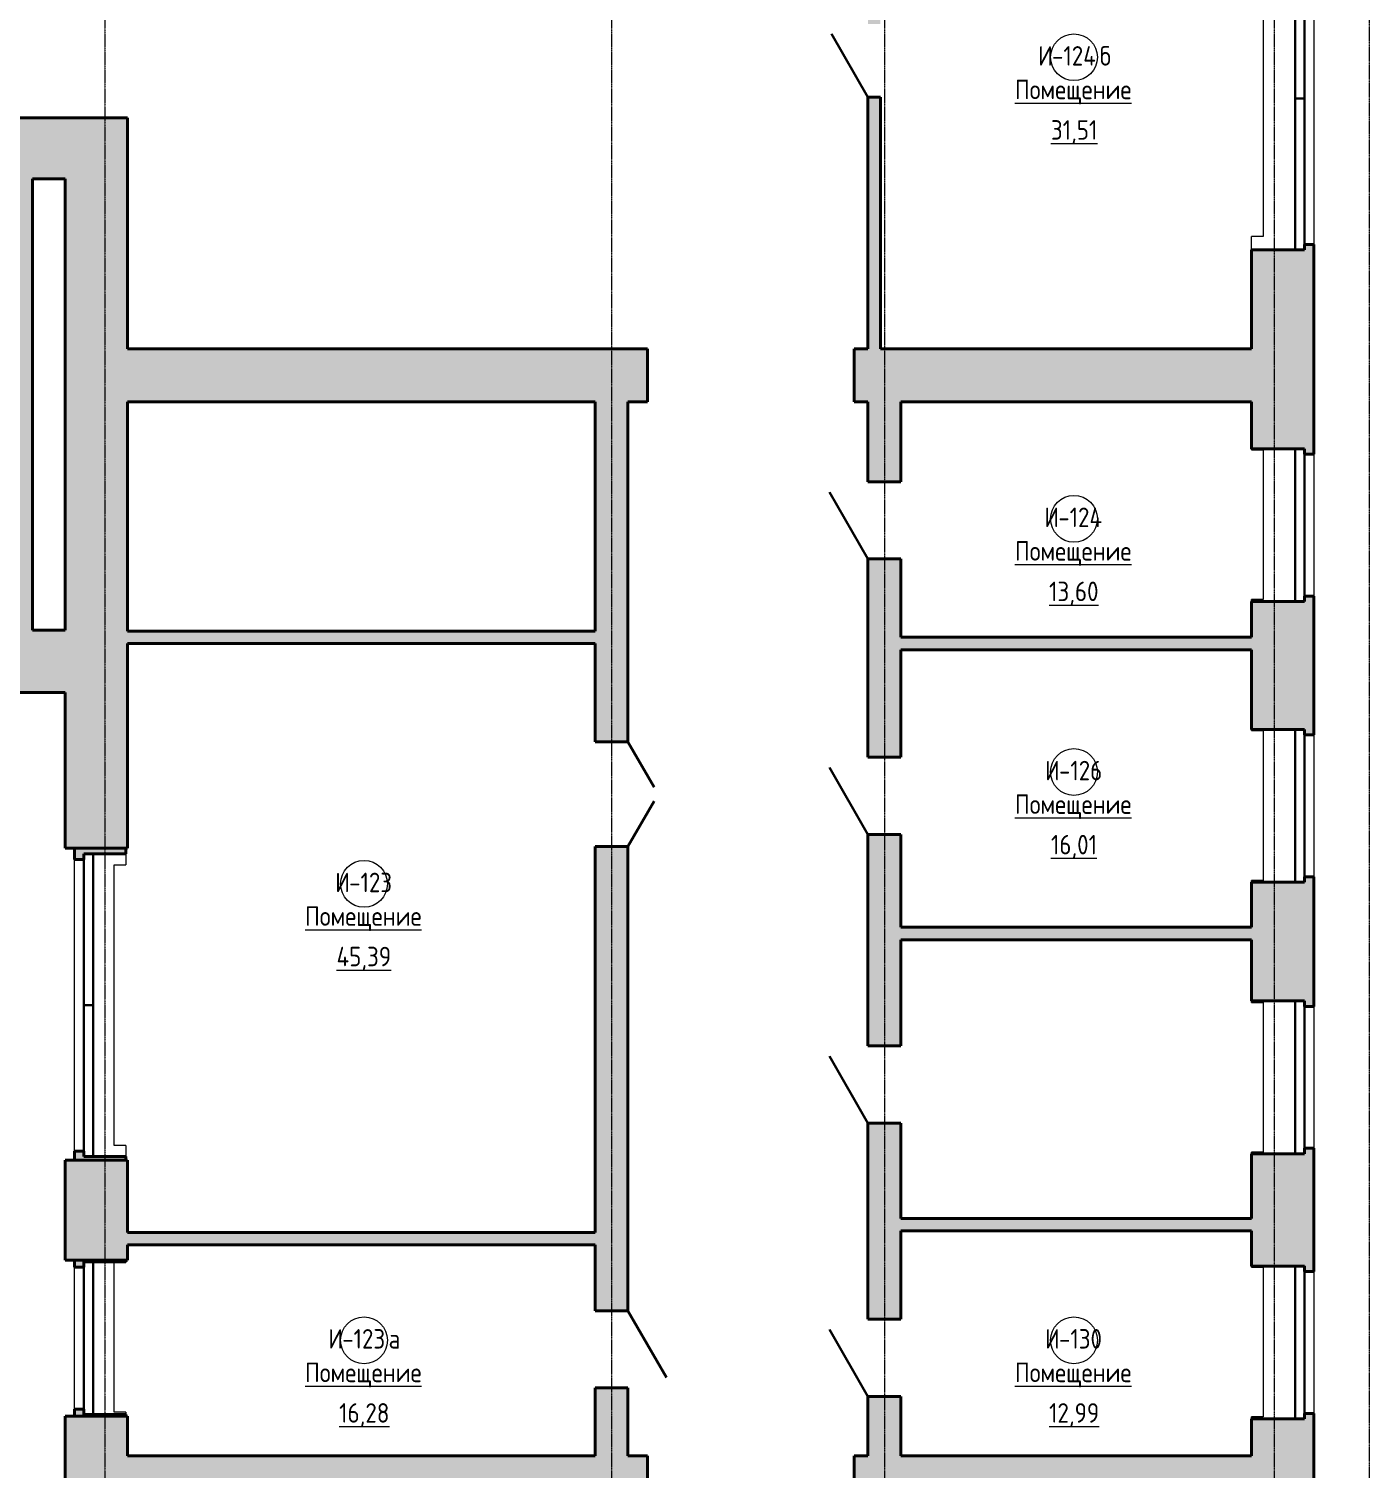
# Model space of a CAD drawing. Header units: millimetres. Extents: x -13853 to 411335, y -23261 to 161252.
# Drawn here: x 257044 to 274239, y 25555 to 44028 of the extents above; entities that cross this region are included whole.
import ezdxf

# ---------------------------------------------------------------- set-up
doc = ezdxf.new("R2010")
doc.units = ezdxf.units.MM
doc.linetypes.add('ADSK_Линия сетки', pattern=[21, 12, -3, 3, -3])
for name, color, linetype, lineweight in [('Двери', 7, 'Continuous', 18), ('Каркас_Импост', 7, 'Continuous', 30), ('Марки помещений', 7, 'Continuous', 18), ('Окна', 7, 'Continuous', 18), ('Оси', 7, 'Continuous', 9), ('Панель', 7, 'Continuous', 30), ('Стены', 7, 'Continuous', 18), ('Стены разрез', 7, 'Continuous', 40)]:
    doc.layers.add(name, color=color, linetype=linetype, lineweight=lineweight)
doc.styles.add('GOST Common_1', font='GOST Common.ttf', dxfattribs={"width": 0.9, "height": 250})

# ---------------------------------------------------------------- blocks, each defined once
blk = doc.blocks.new('ИРНИТУ-Окно-ГОСТ23166-99_4_2_Створки - 1920 x 2350-304146-001_Весь этаж')
at = {"layer": 'Каркас_Импост'}
for p, q in [((-1018.1, 210), (941.9, 210)), ((-1018.1, 210), (-1018.1, 90)), ((-1018.1, 210), (-983.1, 210)), ((941.9, 210), (906.9, 210)), ((941.9, 210), (941.9, 90)), ((-1018.1, 90), (941.9, 90)), ((-1018.1, 90), (-983.1, 90)), ((941.9, 90), (906.9, 90))]:
    blk.add_line(p, q, dxfattribs=at)
blk = doc.blocks.new('ИРНИТУ-Окно-ГОСТ23166-99_4_2_Створки - 1920 x 2350-686487-001_Весь этаж')
at = {"layer": 'Каркас_Импост'}
for p, q in [((-1008.1, 210), (931.9, 210)), ((-1008.1, 210), (-1008.1, 90)), ((-1008.1, 210), (-973.1, 210)), ((931.9, 210), (916.9, 210)), ((931.9, 210), (931.9, 90)), ((-1008.1, 90), (931.9, 90)), ((-1008.1, 90), (-973.1, 90)), ((931.9, 90), (896.9, 90))]:
    blk.add_line(p, q, dxfattribs=at)
blk = doc.blocks.new('ИРНИТУ-Окно-ГОСТ23166-99_4_2_Створки - 1920 x 2350-686490-001_Весь этаж')
at = {"layer": 'Каркас_Импост'}
for p, q in [((-1008.1, 210), (931.9, 210)), ((-1008.1, 210), (-1008.1, 90)), ((-1008.1, 210), (-993.1, 210)), ((931.9, 210), (896.9, 210)), ((931.9, 210), (931.9, 90)), ((-1008.1, 90), (931.9, 90)), ((-1008.1, 90), (-973.1, 90)), ((931.9, 90), (896.9, 90))]:
    blk.add_line(p, q, dxfattribs=at)
blk = doc.blocks.new('ИРНИТУ_Дверь_Однопольная_ДеревяннаяВнутренняя_филенчатая - 900х2080 без верха-1341261-001_Весь этаж')
at = {"layer": 'Панель'}
blk.add_line((-470, 80), (344, 550), dxfattribs=at)
blk = doc.blocks.new('ИРНИТУ_Дверь_Однопольная_ДеревяннаяВнутренняя_филенчатая - 950х3000_c верхней филенкой_-1341336-001_Весь этаж')
at = {"layer": 'Панель'}
blk.add_line((-495, 210), (362, 705), dxfattribs=at)
blk = doc.blocks.new('AC_Дверь_Двупольная_ДеревяннаяВнутренняя_филенчатая - 1300х3000 _с верхней филенкой_-1354453-001_Весь этаж')
at = {"layer": 'Панель'}
for p, q in [((-670, 210), (-90, 545)), ((670, 210), (90, 545))]:
    blk.add_line(p, q, dxfattribs=at)
blk = doc.blocks.new('ИРНИТУ-Окно-ГОСТ23166-99_4_2_Створки - 1920 x 2350-678665-001_Весь этаж')
at = {"layer": 'Каркас_Импост'}
for p, q in [((-1008.1, 280), (931.9, 280)), ((-1008.1, 280), (-1008.1, 160)), ((-1008.1, 280), (-973.1, 280)), ((931.9, 280), (916.9, 280)), ((931.9, 280), (931.9, 160)), ((-1008.1, 160), (931.9, 160)), ((-1008.1, 160), (-973.1, 160)), ((931.9, 160), (896.9, 160))]:
    blk.add_line(p, q, dxfattribs=at)
blk = doc.blocks.new('ИРНИТУ-Окно-ГОСТ23166-99_4_2_Створки - 1920 x 2350-678668-001_Весь этаж')
at = {"layer": 'Каркас_Импост'}
for p, q in [((-1008.1, 280), (931.9, 280)), ((-1008.1, 280), (-1008.1, 160)), ((-1008.1, 280), (-993.1, 280)), ((931.9, 280), (896.9, 280)), ((931.9, 280), (931.9, 160)), ((-1008.1, 160), (931.9, 160)), ((-1008.1, 160), (-973.1, 160)), ((931.9, 160), (896.9, 160))]:
    blk.add_line(p, q, dxfattribs=at)
blk = doc.blocks.new('ИРНИТУ-Окно-ГОСТ23166-99_4_2_Створки - 1920 x 2350-580180-001_Весь этаж')
at = {"layer": 'Каркас_Импост'}
for p, q in [((-1018.1, 280), (941.9, 280)), ((-1018.1, 280), (-1018.1, 160)), ((-1018.1, 280), (-983.1, 280)), ((941.9, 280), (906.9, 280)), ((941.9, 280), (941.9, 160)), ((-1018.1, 160), (941.9, 160)), ((-1018.1, 160), (-983.1, 160)), ((941.9, 160), (906.9, 160))]:
    blk.add_line(p, q, dxfattribs=at)
blk = doc.blocks.new('ADSK_Марка_Помещение - Номер Имя Площадь Площадь проемов-115235-001_Весь этаж')
at = {"layer": 'Марки помещений'}
blk.add_circle((0, 0), 3, dxfattribs=at)

msp = doc.modelspace()

# ---------------------------------------------------------------- hatches: boundary and pattern name
at = {"layer": 'Стены'}
h = msp.add_hatch(color=256, dxfattribs=at)
h.paths.add_polyline_path([(272729, 20295), (273529, 20295), (273529, 22171), (273409, 22171), (273409, 22101), (272729, 22101)], flags=0)
h.paths.add_polyline_path([(273529, 23991), (273529, 26271), (273409, 26271), (273409, 26201), (272729, 26201), (272729, 24061), (273409, 24061), (273409, 23991)], flags=0)
h.paths.add_polyline_path([(273529, 28091), (273529, 29671), (273409, 29671), (273409, 29601), (272729, 29601), (272729, 28161), (273409, 28161), (273409, 28091)], flags=0)
h.paths.add_polyline_path([(273409, 31491), (273529, 31491), (273529, 33153), (273409, 33153), (273409, 33083), (272729, 33083), (272729, 31561), (273409, 31561)], flags=0)
h.paths.add_polyline_path([(273529, 34973), (273529, 36753), (273409, 36753), (273409, 36683), (272729, 36683), (272729, 35043), (273409, 35043), (273409, 34973)], flags=0)
h.paths.add_polyline_path([(273409, 38573), (273529, 38573), (273529, 41263), (273409, 41263), (273409, 41193), (272729, 41193), (272729, 38643), (273409, 38643)], flags=0)
h.paths.add_polyline_path([(273529, 45003), (273529, 47553), (273409, 47553), (273409, 47483), (272729, 47483), (272729, 45073), (273409, 45073), (273409, 45003)], flags=0)
h.paths.add_polyline_path([(273409, 49373), (273529, 49373), (273529, 51153), (273409, 51153), (273409, 51083), (272729, 51083), (272729, 49443), (273409, 49443)], flags=0)
h.paths.add_polyline_path([(273529, 52973), (273529, 54653), (273409, 54653), (273409, 54583), (272729, 54583), (272729, 53043), (273409, 53043), (273409, 52973)], flags=0)
h.paths.add_polyline_path([(273529, 56473), (273529, 58053), (273409, 58053), (273409, 57983), (272729, 57983), (272729, 56543), (273409, 56543), (273409, 56473)], flags=0)
h.paths.add_polyline_path([(273409, 59873), (273529, 59873), (273529, 62605), (272729, 62605), (272729, 59943), (273409, 59943)], flags=0)
h = msp.add_hatch(color=256, dxfattribs=at)
h.paths.add_polyline_path([(267969, 39925), (267969, 43151), (267809, 43151), (267809, 39925)], flags=0)
h.paths.add_polyline_path([(267969, 44091), (267969, 46545), (267809, 46545), (267809, 44091)], flags=0)
for points in [[(257509, 42105), (258309, 42885), (256309, 42885), (256309, 42105), (257089, 42105)], [(257509, 36314), (258309, 36314), (258309, 42885), (257509, 42105), (257509, 41894)], [(256309, 36314), (257089, 36314), (257089, 42105), (256309, 42105), (256309, 41894)], [(264982, 39245), (264982, 39925), (258309, 39925), (258309, 39245), (264729, 39245)], [(272729, 39245), (272729, 39925), (267633, 39925), (267633, 39245), (272590, 39245)], [(258309, 36144), (264309, 36144), (264309, 36304), (258309, 36304)], [(272590, 36064), (272729, 36064), (272729, 36224), (268229, 36224), (268229, 36064)], [(268229, 32345), (272729, 32345), (272729, 32505), (268229, 32505)], [(272590, 28612), (272729, 28612), (272729, 28772), (268229, 28772), (268229, 28612)], [(258309, 28432), (264309, 28432), (264309, 28592), (258309, 28592)], [(264982, 25045), (264982, 25725), (258309, 25725), (258309, 25045), (264729, 25045)], [(272590, 25045), (272729, 25045), (272729, 25725), (267633, 25725), (267633, 25045), (268229, 25045)]]:
    msp.add_hatch(color=256, dxfattribs=at).paths.add_polyline_path(points, flags=0)
h = msp.add_hatch(color=256, dxfattribs=at)
h.paths.add_polyline_path([(264309, 25725), (264729, 25725), (264729, 26597), (264309, 26597)], flags=0)
h.paths.add_polyline_path([(264309, 27587), (264729, 27587), (264729, 33542), (264309, 33542), (264309, 28432)], flags=0)
h.paths.add_polyline_path([(264729, 34882), (264729, 39245), (264309, 39245), (264309, 34882)], flags=0)
h = msp.add_hatch(color=256, dxfattribs=at)
h.paths.add_polyline_path([(268229, 25725), (268229, 26488), (267809, 26488), (267809, 25725)], flags=0)
h.paths.add_polyline_path([(268229, 27478), (268229, 29993), (267809, 29993), (267809, 27478)], flags=0)
h.paths.add_polyline_path([(268229, 30983), (268229, 33697), (267809, 33697), (267809, 30983)], flags=0)
h.paths.add_polyline_path([(268229, 34687), (268229, 37229), (267809, 37229), (267809, 34687)], flags=0)
h.paths.add_polyline_path([(267809, 38219), (268229, 38219), (268229, 39245), (267809, 39245)], flags=0)
h = msp.add_hatch(color=256, dxfattribs=at)
h.paths.add_polyline_path([(220150, 35514), (221945, 35514), (221945, 36314), (219350, 36314), (219350, 35514)], flags=0)
h.paths.add_polyline_path([(231145, 35514), (232845, 35514), (232845, 36314), (231145, 36314), (231145, 35677)], flags=0)
h.paths.add_polyline_path([(236507, 35514), (236507, 36314), (234845, 36314), (234845, 35514)], flags=0)
h.paths.add_polyline_path([(240667, 35514), (242285, 35514), (242285, 36314), (240667, 36314), (240667, 35677)], flags=0)
h.paths.add_polyline_path([(223945, 35514), (225545, 35514), (225545, 36314), (223945, 36314), (223945, 35677)], flags=0)
h.paths.add_polyline_path([(227545, 35514), (229145, 35514), (229145, 36314), (227545, 36314), (227545, 35677)], flags=0)
h.paths.add_polyline_path([(247885, 35514), (249485, 35514), (249485, 36314), (247885, 36314), (247885, 35677)], flags=0)
h.paths.add_polyline_path([(255712, 35514), (257509, 35514), (257509, 36314), (255185, 36314), (255185, 35514)], flags=0)
h.paths.add_polyline_path([(244285, 35514), (245885, 35514), (245885, 36314), (244285, 36314), (244285, 35677)], flags=0)
h.paths.add_polyline_path([(251485, 35514), (253185, 35514), (253185, 36314), (251485, 36314), (251485, 35677)], flags=0)
h = msp.add_hatch(color=256, dxfattribs=at)
h.paths.add_polyline_path([(258309, 275), (258309, 3285), (257509, 3285), (257509, 275)], flags=0)
h.paths.add_polyline_path([(257509, 5285), (258309, 5285), (258309, 6805), (257509, 6805)], flags=0)
h.paths.add_polyline_path([(258309, 8805), (258309, 10299), (257509, 10299), (257509, 8805)], flags=0)
h.paths.add_polyline_path([(257629, 14245), (258309, 14245), (258309, 15675), (257509, 15675), (257509, 14245)], flags=0)
h.paths.add_polyline_path([(258309, 17675), (258309, 19115), (257509, 19115), (257509, 17675)], flags=0)
h.paths.add_polyline_path([(257509, 21115), (258309, 21115), (258309, 22715), (257509, 22715)], flags=0)
h.paths.add_polyline_path([(257509, 24715), (258309, 24715), (258309, 26235), (257509, 26235)], flags=0)
h.paths.add_polyline_path([(257509, 28235), (258309, 28235), (258309, 29519), (257509, 29519), (257509, 29461)], flags=0)
h.paths.add_polyline_path([(258309, 33519), (258309, 36314), (257509, 36314), (257509, 33519)], flags=0)
h = msp.add_hatch(color=256, dxfattribs=at)
h.paths.add_polyline_path([(258289, 29519), (258289, 29565), (257749, 29565), (257749, 29635), (257629, 29635), (257629, 29519)], flags=0)
h.paths.add_polyline_path([(257629, 33375), (257749, 33375), (257749, 33445), (258289, 33445), (258289, 33519), (257629, 33519)], flags=0)
h = msp.add_hatch(color=256, dxfattribs=at)
h.paths.add_polyline_path([(258289, 26235), (258289, 26255), (257749, 26255), (257749, 26325), (257629, 26325), (257629, 26235)], flags=0)
h.paths.add_polyline_path([(257629, 28145), (257749, 28145), (257749, 28215), (258289, 28215), (258289, 28235), (257629, 28235)], flags=0)

# ---------------------------------------------------------------- linework, layer by layer
at = {"layer": 'Оси', "linetype": 'ADSK_Линия сетки'}
for p, q in [((258019, 160434), (258019, -22443)), ((264519, 160434), (264519, -22443)), ((268019, 160434), (268019, -22443)), ((273019, 160434), (273019, -22443)), ((274239, 138255), (274239, -22443))]:
    msp.add_line(p, q, dxfattribs=at)
at = {"layer": 'Стены'}
for p, q in [((272879, 44963), (272879, 41363)), ((273529, 45003), (273529, 41263)), ((272729, 41193), (272729, 41363)), ((272879, 41363), (272729, 41363)), ((272729, 38628), (272729, 38643)), ((272729, 38628), (272879, 38628)), ((272879, 38628), (272879, 36708)), ((273529, 38573), (273529, 36753)), ((272729, 36683), (272729, 36708)), ((272879, 36708), (272729, 36708)), ((272729, 35027), (272729, 35043)), ((272729, 35027), (272879, 35027)), ((272879, 35027), (272879, 33107)), ((273529, 34973), (273529, 33153)), ((258289, 33445), (258289, 33305)), ((257629, 29635), (257629, 33375)), ((258139, 29705), (258139, 33305)), ((258139, 33305), (258289, 33305)), ((272729, 33083), (272729, 33107)), ((272879, 33107), (272729, 33107)), ((272729, 31542), (272729, 31561)), ((272729, 31542), (272879, 31542)), ((272879, 31542), (272879, 29622)), ((273529, 31491), (273529, 29671)), ((258289, 29705), (258139, 29705)), ((258289, 29705), (258289, 29565)), ((272729, 29601), (272729, 29622)), ((272879, 29622), (272729, 29622)), ((257629, 26325), (257629, 28145)), ((258139, 26285), (258139, 28205)), ((258139, 28205), (258289, 28205)), ((258289, 28215), (258289, 28205)), ((272729, 28147), (272729, 28161)), ((272729, 28147), (272879, 28147)), ((272879, 28147), (272879, 26227)), ((273529, 28091), (273529, 26271)), ((258289, 26285), (258139, 26285)), ((258289, 26285), (258289, 26255)), ((272729, 26201), (272729, 26227)), ((272879, 26227), (272729, 26227))]:
    msp.add_line(p, q, dxfattribs=at)
at = {"layer": 'Стены разрез'}
for p, q in [((267809, 43151), (267809, 39925)), ((267969, 43151), (267809, 43151)), ((267969, 39925), (267969, 43151)), ((258309, 42885), (256309, 42885)), ((258309, 39925), (258309, 42885)), ((257089, 36314), (257089, 42105)), ((257089, 42105), (257509, 42105)), ((257509, 42105), (257509, 36314)), ((273409, 41263), (273409, 41193)), ((273529, 41263), (273409, 41263)), ((273529, 41263), (273529, 38573)), ((272729, 41193), (272729, 39925)), ((272729, 41193), (273409, 41193)), ((264982, 39925), (258309, 39925)), ((264982, 39245), (264982, 39925)), ((267809, 39925), (267633, 39925)), ((267633, 39925), (267633, 39245)), ((272729, 39925), (267969, 39925)), ((258309, 36304), (258309, 39245)), ((258309, 39245), (264309, 39245)), ((264309, 39245), (264309, 36304)), ((264729, 39245), (264982, 39245)), ((264729, 34882), (264729, 39245)), ((267633, 39245), (267809, 39245)), ((267809, 39245), (267809, 38219)), ((268229, 39245), (272729, 39245)), ((268229, 38219), (268229, 39245)), ((272729, 39245), (272729, 38643)), ((272729, 38643), (273409, 38643)), ((273409, 38643), (273409, 38573)), ((273529, 38573), (273409, 38573)), ((267809, 38219), (268229, 38219)), ((267809, 37229), (267809, 34687)), ((268229, 37229), (267809, 37229)), ((268229, 36224), (268229, 37229)), ((272729, 36683), (272729, 36224)), ((272729, 36683), (273409, 36683)), ((273409, 36753), (273409, 36683)), ((273529, 36753), (273409, 36753)), ((273529, 36753), (273529, 34973)), ((257509, 36314), (257089, 36314)), ((264309, 36304), (258309, 36304)), ((272729, 36224), (268229, 36224)), ((258309, 36144), (264309, 36144)), ((258309, 33519), (258309, 36144)), ((264309, 36144), (264309, 34882)), ((268229, 34687), (268229, 36064)), ((268229, 36064), (272729, 36064)), ((272729, 36064), (272729, 35043)), ((255185, 35514), (257509, 35514)), ((257509, 35514), (257509, 33519)), ((272729, 35043), (273409, 35043)), ((273409, 35043), (273409, 34973)), ((273529, 34973), (273409, 34973)), ((264309, 34882), (264729, 34882)), ((267809, 34687), (268229, 34687)), ((267809, 33697), (267809, 30983)), ((268229, 33697), (267809, 33697)), ((268229, 32505), (268229, 33697)), ((257509, 33519), (258309, 33519)), ((257629, 33519), (257629, 33375)), ((257749, 33375), (257749, 33445)), ((257749, 33445), (258289, 33445)), ((258289, 33445), (258289, 33519)), ((264309, 33542), (264309, 28592)), ((264729, 33542), (264309, 33542)), ((264729, 27587), (264729, 33542)), ((257629, 33375), (257749, 33375)), ((272729, 33083), (272729, 32505)), ((272729, 33083), (273409, 33083)), ((273409, 33153), (273409, 33083)), ((273529, 33153), (273409, 33153)), ((273529, 33153), (273529, 31491)), ((272729, 32505), (268229, 32505)), ((268229, 30983), (268229, 32345)), ((268229, 32345), (272729, 32345)), ((272729, 32345), (272729, 31561)), ((272729, 31561), (273409, 31561)), ((273409, 31561), (273409, 31491)), ((273529, 31491), (273409, 31491)), ((267809, 30983), (268229, 30983)), ((267809, 29993), (267809, 27478)), ((268229, 29993), (267809, 29993)), ((268229, 28772), (268229, 29993)), ((257629, 29635), (257629, 29519)), ((257749, 29635), (257629, 29635)), ((257749, 29565), (257749, 29635)), ((258289, 29565), (257749, 29565)), ((258289, 29519), (258289, 29565)), ((272729, 29601), (272729, 28772)), ((272729, 29601), (273409, 29601)), ((273409, 29671), (273409, 29601)), ((273529, 29671), (273409, 29671)), ((273529, 29671), (273529, 28091)), ((257509, 29519), (257509, 28235)), ((258309, 29519), (257509, 29519)), ((258309, 28592), (258309, 29519)), ((272729, 28772), (268229, 28772)), ((264309, 28592), (258309, 28592)), ((268229, 27478), (268229, 28612)), ((268229, 28612), (272729, 28612)), ((272729, 28612), (272729, 28161)), ((258309, 28432), (264309, 28432)), ((258309, 28235), (258309, 28432)), ((264309, 28432), (264309, 27587)), ((257509, 28235), (258309, 28235)), ((257629, 28235), (257629, 28145)), ((257629, 28145), (257749, 28145)), ((257749, 28145), (257749, 28215)), ((257749, 28215), (258289, 28215)), ((258289, 28215), (258289, 28235)), ((272729, 28161), (273409, 28161)), ((273409, 28161), (273409, 28091)), ((273529, 28091), (273409, 28091)), ((264309, 27587), (264729, 27587)), ((267809, 27478), (268229, 27478)), ((264309, 26597), (264309, 25725)), ((264729, 26597), (264309, 26597)), ((264729, 25725), (264729, 26597)), ((267809, 26488), (267809, 25725)), ((268229, 26488), (267809, 26488)), ((268229, 25725), (268229, 26488)), ((257509, 26235), (257509, 24715)), ((258309, 26235), (257509, 26235)), ((257629, 26325), (257629, 26235)), ((257749, 26325), (257629, 26325)), ((257749, 26255), (257749, 26325)), ((258289, 26255), (257749, 26255)), ((258289, 26235), (258289, 26255)), ((258309, 25725), (258309, 26235)), ((273409, 26271), (273409, 26201)), ((273529, 26271), (273409, 26271)), ((273529, 26271), (273529, 23991)), ((272729, 26201), (272729, 25725)), ((272729, 26201), (273409, 26201)), ((264309, 25725), (258309, 25725)), ((264982, 25725), (264729, 25725)), ((264982, 25045), (264982, 25725)), ((267809, 25725), (267633, 25725)), ((267633, 25725), (267633, 25045)), ((272729, 25725), (268229, 25725))]:
    msp.add_line(p, q, dxfattribs=at)

# ---------------------------------------------------------------- block references
at = {"layer": 'Двери'}
for name, p, rotation in [('ИРНИТУ_Дверь_Однопольная_ДеревяннаяВнутренняя_филенчатая - 900х2080 без верха-1341261-001_Весь этаж', (267889, 43621), 90.00000000000017), ('ИРНИТУ_Дверь_Однопольная_ДеревяннаяВнутренняя_филенчатая - 950х3000_c верхней филенкой_-1341336-001_Весь этаж', (268019, 37724), 90.00000000000007), ('AC_Дверь_Двупольная_ДеревяннаяВнутренняя_филенчатая - 1300х3000 _с верхней филенкой_-1354453-001_Весь этаж', (264519, 34212), 270.0000000000001), ('ИРНИТУ_Дверь_Однопольная_ДеревяннаяВнутренняя_филенчатая - 950х3000_c верхней филенкой_-1341336-001_Весь этаж', (268019, 34192), 90.00000000000007), ('ИРНИТУ_Дверь_Однопольная_ДеревяннаяВнутренняя_филенчатая - 950х3000_c верхней филенкой_-1341336-001_Весь этаж', (268019, 30488), 90.00000000000007), ('ИРНИТУ_Дверь_Однопольная_ДеревяннаяВнутренняя_филенчатая - 950х3000_c верхней филенкой_-1341336-001_Весь этаж', (264519, 27092), 270.0000000000001), ('ИРНИТУ_Дверь_Однопольная_ДеревяннаяВнутренняя_филенчатая - 950х3000_c верхней филенкой_-1341336-001_Весь этаж', (268019, 26983), 90.00000000000007)]:
    msp.add_blockref(name, p, dxfattribs=dict(at, rotation=rotation))
at = {"layer": 'Марки помещений', "xscale": 99.99999999999993, "yscale": 99.99999999999993, "zscale": 99.99999999999993}
for p in [(270451, 43663), (270451, 37744), (270451, 34497), (261344, 33062), (261344, 27208), (270451, 27208)]:
    msp.add_blockref('ADSK_Марка_Помещение - Номер Имя Площадь Площадь проемов-115235-001_Весь этаж', p, dxfattribs=at)
at = {"layer": 'Окна'}
for name, p, rotation in [('ИРНИТУ-Окно-ГОСТ23166-99_4_2_Створки - 1920 x 2350-678665-001_Весь этаж', (273129, 44064), 270.0000000000001), ('ИРНИТУ-Окно-ГОСТ23166-99_4_2_Створки - 1920 x 2350-678668-001_Весь этаж', (273129, 42124), 270.0000000000001), ('ИРНИТУ-Окно-ГОСТ23166-99_4_2_Створки - 1920 x 2350-580180-001_Весь этаж', (273129, 37624), 270.0000000000001), ('ИРНИТУ-Окно-ГОСТ23166-99_4_2_Створки - 1920 x 2350-580180-001_Весь этаж', (273129, 34024), 270.0000000000001), ('ИРНИТУ-Окно-ГОСТ23166-99_4_2_Створки - 1920 x 2350-686490-001_Весь этаж', (257959, 32513), 90), ('ИРНИТУ-Окно-ГОСТ23166-99_4_2_Створки - 1920 x 2350-686487-001_Весь этаж', (257959, 30573), 90), ('ИРНИТУ-Окно-ГОСТ23166-99_4_2_Створки - 1920 x 2350-580180-001_Весь этаж', (273129, 30543), 270.0000000000001), ('ИРНИТУ-Окно-ГОСТ23166-99_4_2_Створки - 1920 x 2350-304146-001_Весь этаж', (257959, 27273), 90), ('ИРНИТУ-Окно-ГОСТ23166-99_4_2_Створки - 1920 x 2350-580180-001_Весь этаж', (273129, 27143), 270.0000000000001)]:
    msp.add_blockref(name, p, dxfattribs=dict(at, rotation=rotation))

# ---------------------------------------------------------------- texts
at = {"layer": 'Марки помещений', "lineweight": 9, "char_height": 250, "attachment_point": 1, "style": 'GOST Common_1'}
for s, insert, width in [('\\fGOST Common|b0|i0|c204|p34|;\\W.9;И', (269992, 43806), 216.46), ('-124', (270170, 43806), 743.16), ('\\fGOST Common|b0|i0|c204|p34|;\\W.9;б', (270784, 43806), 194.81), ('\\LПомещение', (269694, 43375), 1875.95), ('\\L31,51', (270156, 42856), 757.59), ('\\fGOST Common|b0|i0|c204|p34|;\\W.9;И', (270072, 37888), 216.46), ('-124', (270250, 37888), 743.16), ('\\LПомещение', (269694, 37457), 1875.95), ('\\L13,60', (270132, 36938), 815.32), ('\\fGOST Common|b0|i0|c204|p34|;\\W.9;И', (270081, 34640), 216.46), ('-126', (270259, 34640), 721.52), ('\\LПомещение', (269694, 34209), 1875.95), ('\\L16,01', (270156, 33690), 757.59), ('\\fGOST Common|b0|i0|c204|p34|;\\W.9;И', (260974, 33205), 216.46), ('-123', (261153, 33205), 721.52), ('\\LПомещение', (260587, 32774), 1875.95), ('\\L45,39', (260992, 32255), 894.68), ('\\fGOST Common|b0|i0|c204|p34|;\\W.9;И', (260885, 27352), 216.46), ('-123', (261064, 27352), 721.52), ('\\fGOST Common|b0|i0|c204|p34|;\\W.9;И', (270081, 27352), 216.46), ('-130', (270259, 27352), 721.52), ('\\fGOST Common|b0|i0|c204|p34|;\\W.9;а', (261659, 27352), 216.46), ('\\LПомещение', (260587, 26921), 1875.95), ('\\LПомещение', (269694, 26921), 1875.95), ('\\L16,28', (261025, 26402), 815.32), ('\\L12,99', (270132, 26402), 815.32)]:
    msp.add_mtext(s, dxfattribs=dict(at, insert=insert, width=width))

doc.saveas('drawing.dxf')
